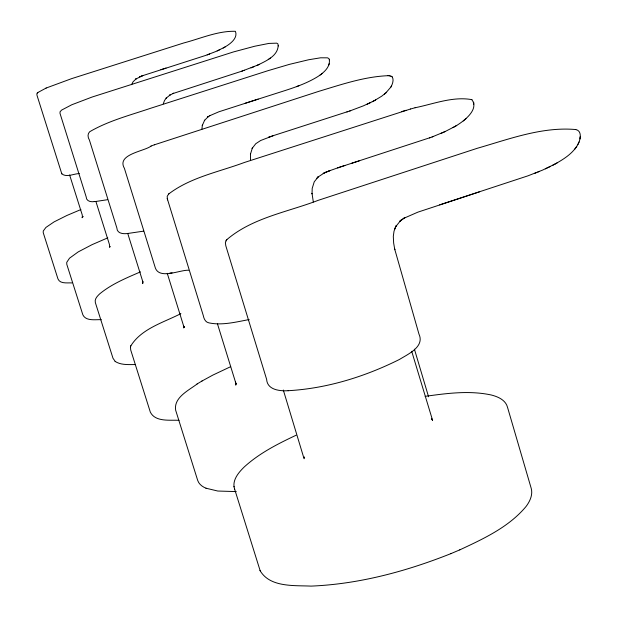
<?xml version="1.0" encoding="UTF-8"?>
<svg xmlns="http://www.w3.org/2000/svg" width="617" height="617" viewBox="0 0 617 617"><rect width="100%" height="100%" fill="white"/><g stroke="black" fill="none" stroke-linecap="round" stroke-linejoin="round"><path stroke-width="0.93" d="M101.319 319.683C95.434 319.421 85.894 321.411 82.84 314.793L66.783 264.292L66.744 262.348L69.513 258.199L78.212 251.906L92.049 244.664L107.782 237.846M471.766 99.592C479.872 109.687 462.673 122.112 454.999 126.439M578.576 143.051C580.666 138.879 582.016 130.603 575.63 129.516M130.48 347.325L130.711 349.962L150.324 412.11C155.307 422.205 169.845 419.799 179.015 420.316M260.181 570.818L234.676 489.281C231.614 480.635 238.494 472.568 244.255 466.961C259.333 453.179 277.812 443.854 296.145 435.209M168.842 193.792L167.207 196.275L167.384 199.075M201.859 129.254L202.391 125.135L202.276 125.513L204.674 120.161L204.358 120.593L208.214 116.652L207.528 117.107L210.104 115.402L209.433 115.849L218.811 111.816L258.176 99.129M579.934 138.956L580.057 137.969M580.073 137.668L580.196 136.673M151.142 146.021C144.633 151.312 116.181 154.204 124.403 168.348L154.921 266.575C158.145 280.504 179.902 269.668 188.648 270.246M245.188 103.278L281.807 91.594C294.139 87.668 306.587 83.519 317.662 76.678C323.416 72.983 330.465 67.222 329.324 59.541M130.773 345.967C141.447 328.576 163.652 322.49 180.889 313.613M130.434 347.579L130.819 345.713M163.274 103.81L164.523 100.486L166.405 97.872L166.073 98.234L170.107 94.941L169.451 95.326L173.685 93.206L172.922 93.553L242.512 70.955M394.911 228.398L394.51 229.285L396.114 225.768L394.024 231.182L393.307 236.396L393.646 243.013L394.803 249.708L394.656 248.952L418.974 334.121C424.858 346.793 407.86 354.227 399.492 359.433C364.902 376.717 326.848 388.517 288.108 390.708M328.699 65.255L328.861 64.77M329.046 64.176L329.208 63.69M183.789 327.727L184.074 327.049L183.743 327.866L183.719 326.1L183.866 326.763L167.269 273.339M235.625 384.63L235.439 381.869L235.679 382.702L217.485 323.902M304.135 457.853L304.52 456.989L304.088 458.778L283.311 390.029M131.552 84.691L133.041 81.837L136.126 78.814L135.632 79.146L142.797 75.567L139.697 76.809L140.421 76.516M391.247 86.38C392.651 83.673 393.978 79.724 392.219 76.909M554.914 164.107C563.93 159.047 573.478 153.147 578.299 143.622M226.092 240.692L225.382 242.743L225.814 245.797L266.613 379.308C267.284 390.083 279.971 391.186 288.286 390.708M577.805 144.694L579.078 141.972M385.772 92.99L390.87 87.043M390.507 87.683L391.618 85.732M329.37 59.741L328.969 58.638L327.558 57.836L320.601 57.797L308.654 59.756L289.466 64.353L268.087 70.654L150.448 108.33C130.696 115.001 110.188 120.338 91.84 130.511C87.421 132.03 87.205 136.534 89.403 140.051L116.852 227.935C116.991 233.758 123.616 234.113 127.958 233.457M395.713 226.655L400.58 220.577L399.654 221.441L404.999 217.516L400.973 220.184L402.161 219.397M226.724 239.728C252.206 217.809 287.491 212.086 318.179 200.348L477.365 148.257C509.202 139.11 542.22 126.524 575.815 129.555M225.984 240.869L226.832 239.558M183.951 327.442L184.36 326.84M235.725 384.214L236.195 383.543M574.712 149.206L576.795 146.383M80.896 209.549L66.852 215.487L54.041 221.912L45.92 227.434L43.252 231.028L43.244 232.74L57.959 278.915C60.057 284.175 67.639 282.601 72.019 282.925M143.136 282.694L142.596 283.581L142.774 281.329L142.859 281.869L127.711 233.365M316.652 178.367L318.511 176.493L314.238 181.814L312.202 188.393L312.032 193.9L312.025 193.329L313.32 202.014M37.382 92.928L36.827 93.907L37.059 95.527L61.831 173.925M168.595 194.054C190.476 177.31 218.827 171.973 244.201 162.541L410.598 108.985M140.452 271.881C126.346 277.989 111.754 283.959 99.769 293.8C97.432 295.983 94.393 299.014 95.342 302.561L113.004 358.284L115.294 361.539M37.722 92.596L46.213 88.007M37.298 93.013L37.807 92.511M109.71 246.947L110.15 246.515L109.587 247.24L109.541 244.81L96.021 201.852M374.18 100.748L381.761 96.159L386.612 92.257M384.36 94.216L385.178 93.506M83.241 216.451L82.046 217.724L82.562 216.752L82.4 217.192L82.262 214.986L69.621 174.973M463.251 120.963L464.339 120.053M464.848 119.613L465.974 118.672M317.809 177.187L324.287 172.93L323.192 173.508L330.249 170.446L325.182 172.498L326.462 171.989M258.153 64.901C266.228 60.836 277.681 56.031 278.213 45.635M320.138 75.004L320.909 74.418M321.542 73.924L322.336 73.315M268.248 59.502L268.958 59.008M269.637 58.538L270.377 58.021M197.293 383.851C189.018 390.237 173.531 397.417 175.652 410.189L197.702 480.442C198.99 484.314 202.553 486.859 206.201 488.286M224.619 47.185C229.917 44.185 238.162 38.277 235.424 31.305C217.816 30.773 200.594 38.586 183.681 42.982L71.611 78.644L46.067 88.069M201.882 381.082L212.811 375.113L230.681 366.668M197.093 383.975L202.067 380.967M432.139 136.935L445.058 131.583L454.683 126.616M453.04 127.572L456.734 125.436M142.111 75.845L205.816 55.376L216.081 51.412L223.917 47.586M223.161 48.018L225.421 46.73M403.834 218.279L417.863 212.155L479.625 191.779M439.643 204.867L527.928 175.845L542.567 170.107L554.76 164.184M552.631 165.341L557.159 162.88M349.677 111.014L363.421 105.839L373.779 100.957M372.344 101.72L375.699 99.931M367.184 104.204L368.85 103.417M368.958 103.363L370.732 102.53M545.343 168.865L547.372 167.909M547.935 167.639L550.109 166.613M217.192 50.926L218.194 50.463M218.696 50.232L219.775 49.73M241.795 71.194L257.775 65.07M459.734 549.886L459.866 549.832C483.651 538.726 508.824 527.111 526 506.557C529.826 501.536 532.957 494.996 531.268 488.548L507.49 407.197C505.578 399.901 497.788 396.615 491.132 394.965C469.39 390.322 446.893 393.314 425.144 396.361M256.579 65.61L259.441 64.315M440.947 133.411L442.751 132.609M443.106 132.447L445.058 131.583M259.996 570.47C269.822 587.608 294.124 585.302 311.022 586.111C359.125 584.137 406.294 571.365 450.865 553.65L450.973 553.596M450.865 553.65L459.866 549.832M251.011 67.901L253.865 66.759M537.769 172.097L539.605 171.364M534.777 173.3L536.412 172.652M296.368 86.689L297.595 86.226M298.05 86.048L299.43 85.524M154.343 144.81L318.711 91.37C341.371 84.56 364.323 76.631 388.155 75.69M151.026 146.067L154.443 144.771M344.849 165.495L337.676 167.847L430.689 137.46M429.455 137.923L433.55 136.403M350.618 110.698L273.3 135.655L260.667 140.499L255.762 143.722L252.106 148.45L252.399 147.933L250.417 154.296L250.487 153.834L250.517 160.397M329.062 170.932L338.802 167.492M207.204 54.882L208.214 54.512M208.484 54.412L209.633 53.995M269.706 136.874L268.688 137.229L273.3 135.655M346.893 111.947L347.703 111.677M243.676 70.562L244.533 70.269M351.798 163.243L359.364 160.798M160.921 69.682L166.035 68.063M401.513 111.638L406.063 110.289M410.575 108.993L415.11 107.744M415.064 107.751C433.55 103.995 452.893 96.183 471.912 99.653M249.183 319.567C236.041 321.966 222.305 325.645 208.947 322.876C205.446 322.259 203.918 318.842 203.332 315.711L167.207 198.419M79.308 173.578C74.017 173.608 66.073 177.935 61.677 173.624M143.599 231.151L127.819 233.473M107.497 199.707L95.766 201.481M172.112 272.884L169.86 273.069M278.236 45.997L277.974 44.015L276.802 43.159L268.935 43.414L254.728 46.236L233.427 51.944L92.08 97.046L71.773 104.767L61.577 110.104L60.026 111.847L60.026 113.451L86.141 196.761C86.172 201.242 90.822 202.229 94.416 201.566M94.285 201.582L95.89 201.474M135.069 364.57C128.429 364.539 120.963 365.202 115.109 361.415M236.28 491.595L217.77 491.032L205.947 488.201M389.335 75.798L390.823 76.115M388 75.675L389.489 75.814M391.471 76.377L392.319 76.994M390.692 76.068L391.602 76.431M432.262 419.753L431.545 419.051L432.486 419.992L411.709 351.32M414.423 349.191L428.568 396.785M167.431 199.214L167.608 199.869M233.966 486.42L234.074 486.836M234.568 488.857L234.676 489.281M473.679 102.175L473.802 104.18M235.864 383.08L235.81 384.939L235.864 383.08M432.478 420.138L431.854 419.105L432.478 420.138"/></g></svg>
